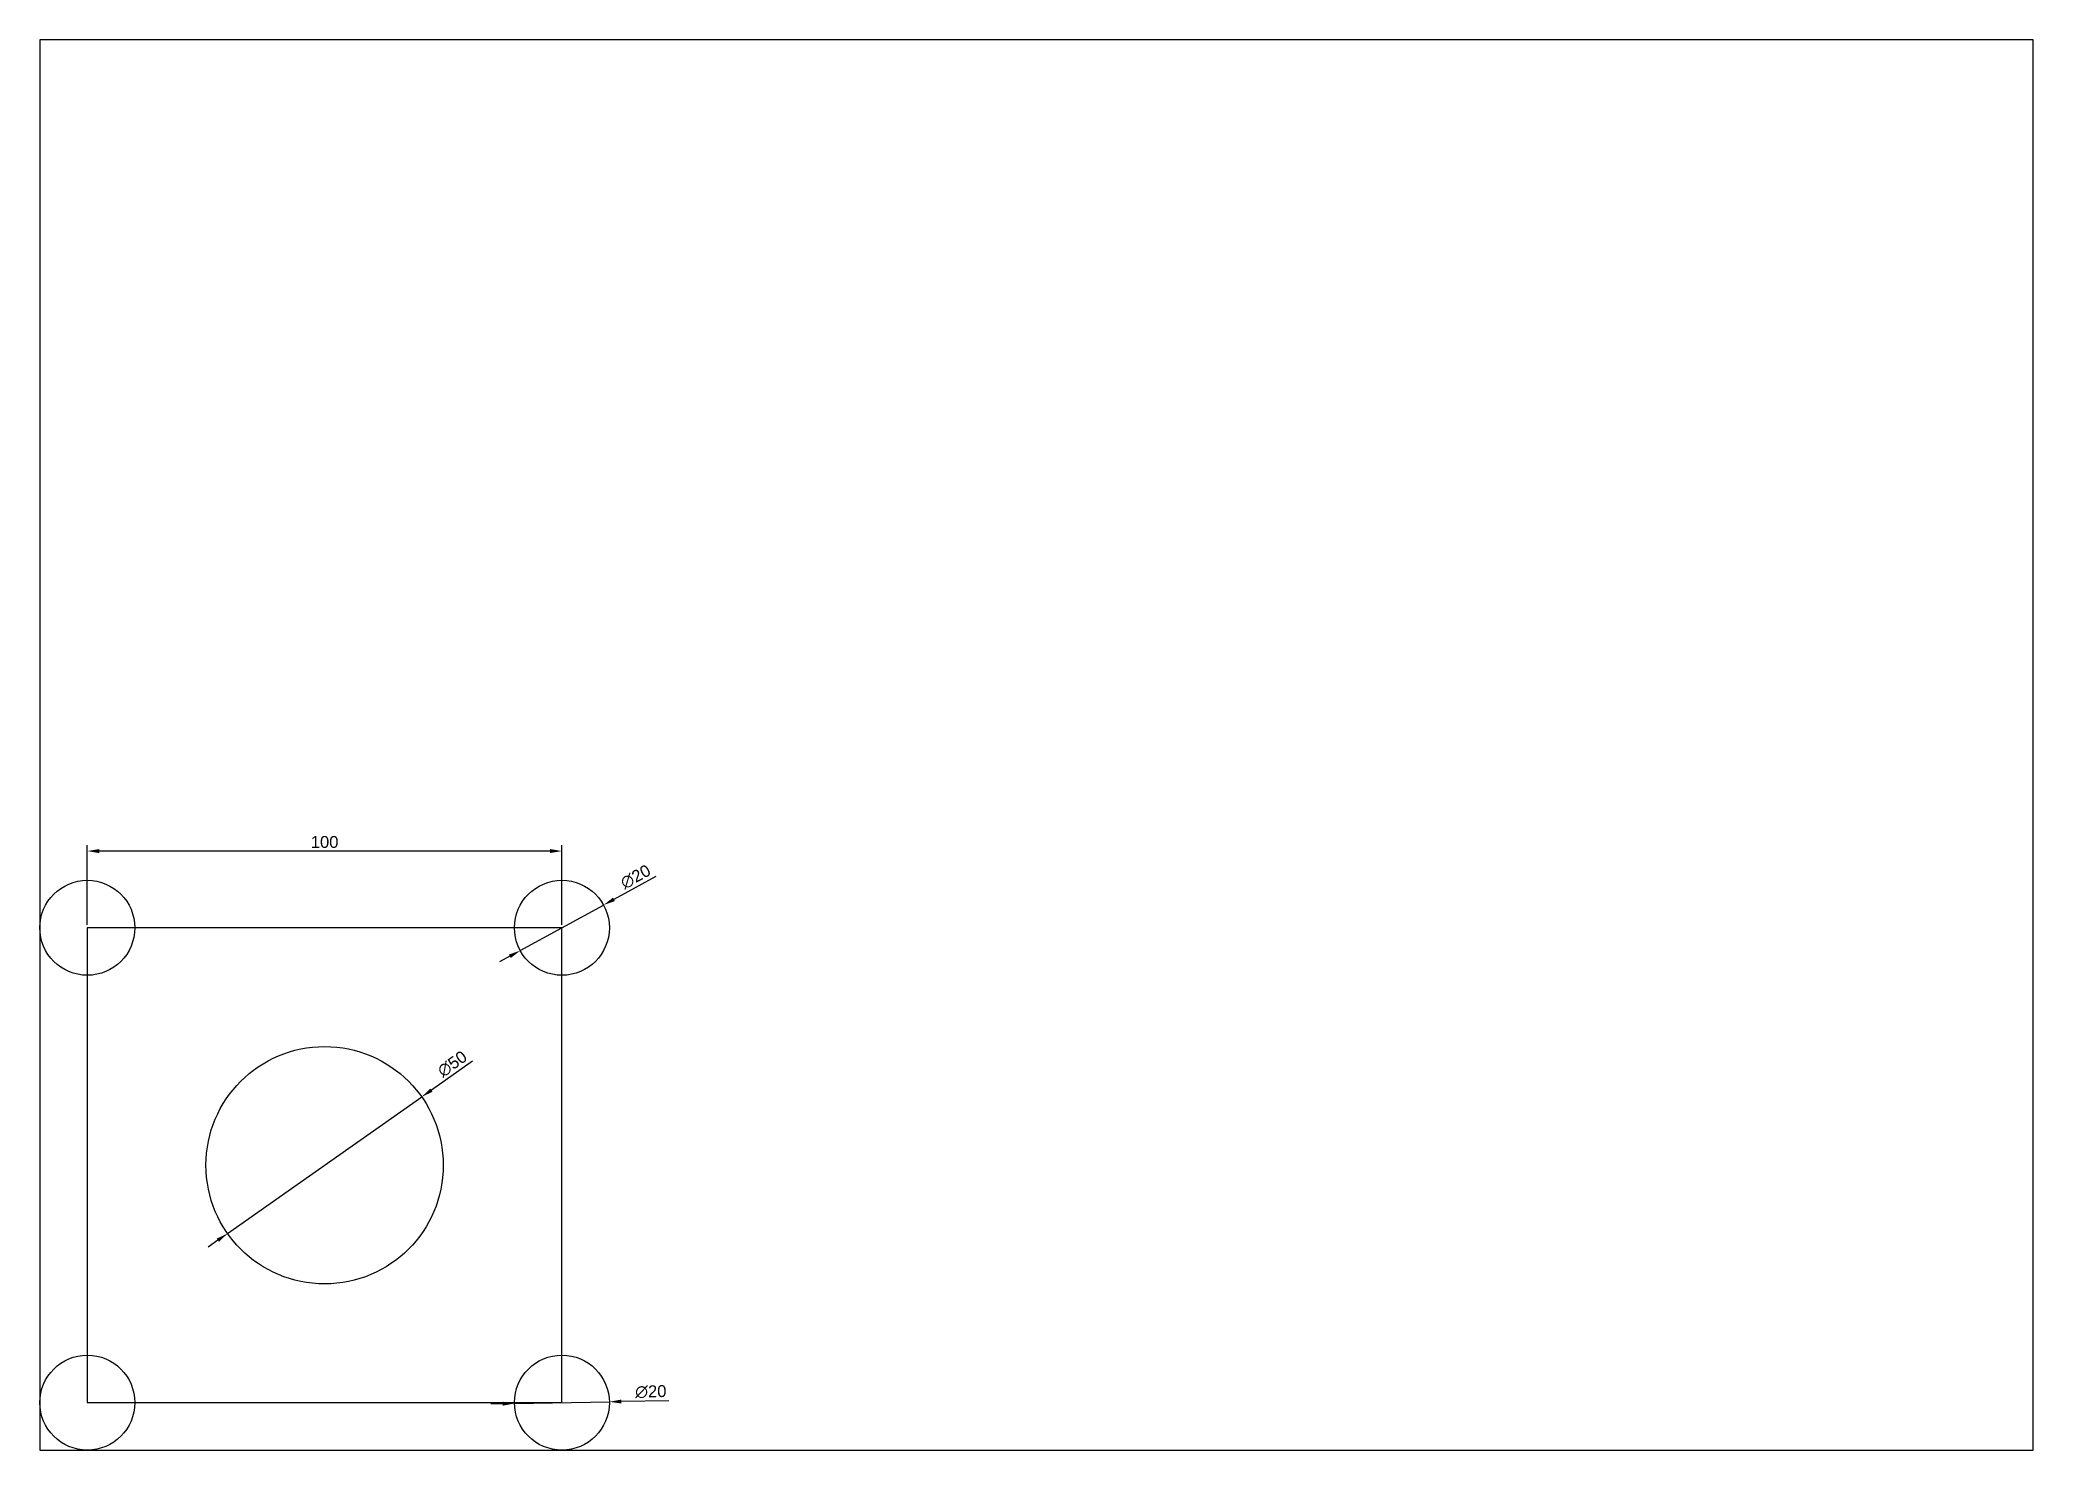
# Model space of a CAD drawing. Header units: millimetres. Extents: x 0 to 420, y 0 to 297.
import ezdxf

# ---------------------------------------------------------------- set-up
doc = ezdxf.new("R2010")
doc.units = ezdxf.units.MM
doc.layers.add('Kontury', color=7, linetype='Continuous', lineweight=30)
doc.layers.add('Pomocnicza', color=90, linetype='Continuous')
doc.layers.add('Wymiary', color=140, linetype='Continuous')
doc.styles.get("Standard").update_dxf_attribs({"font": 'arial.ttf'})
doc.dimstyles.new('KURS', dxfattribs={"dimtxt": 2.5, "dimasz": 2.5, "dimexe": 1.25, "dimexo": 0.625, "dimtad": 1, "dimtxsty": 'Standard', "dimcen": 2.5, "dimadec": 0, "dimazin": 0, "dimtfac": 1, "dimtmove": 0, "dimatfit": 3, "dimfxl": 1, "dimarcsym": 0})

# ---------------------------------------------------------------- blocks, each defined once
blk = doc.blocks.new('*D2')
at = {"layer": 'Defpoints', "color": 0, "transparency": 16777216}
for p in [(80.45, 74.38), (39.55, 45.62)]:
    blk.add_point(p, dxfattribs=at)
at = {"layer": 'Wymiary', "color": 0, "lineweight": -2, "transparency": 16777216}
for p, q in [((91.13, 81.88), (82.5, 75.81)), ((39.55, 45.62), (80.45, 74.38)), ((37.5, 44.19), (35.46, 42.75))]:
    blk.add_line(p, q, dxfattribs=at)
at = {"layer": 'Wymiary', "color": 0, "transparency": 16777216}
for points in [[(82.26, 76.15), (82.74, 75.47), (80.45, 74.38)], [(37.26, 44.53), (37.74, 43.85), (39.55, 45.62)]]:
    blk.add_solid(points, dxfattribs=at)
at = {"layer": 'Wymiary', "color": 0, "transparency": 16777216, "insert": (86.91, 81.33), "char_height": 2.5, "attachment_point": 5, "rotation": 35.1015}
blk.add_mtext('∅50', dxfattribs=at)
blk = doc.blocks.new('*D3')
at = {"layer": 'Defpoints', "color": 0, "transparency": 16777216}
for p in [(118.77, 114.8), (101.23, 105.2)]:
    blk.add_point(p, dxfattribs=at)
at = {"layer": 'Wymiary', "color": 0, "lineweight": -2, "transparency": 16777216}
for p, q in [((129.78, 120.81), (120.97, 115.99)), ((101.23, 105.2), (118.77, 114.8)), ((99.03, 104.01), (96.84, 102.81))]:
    blk.add_line(p, q, dxfattribs=at)
at = {"layer": 'Wymiary', "color": 0, "transparency": 16777216}
for points in [[(120.77, 116.36), (121.17, 115.63), (118.77, 114.8)], [(98.83, 104.37), (99.23, 103.64), (101.23, 105.2)]]:
    blk.add_solid(points, dxfattribs=at)
at = {"layer": 'Wymiary', "color": 0, "transparency": 16777216, "insert": (125.53, 120.73), "char_height": 2.5, "attachment_point": 5, "rotation": 28.6582}
blk.add_mtext('∅20', dxfattribs=at)
blk = doc.blocks.new('*D4')
at = {"layer": 'Defpoints', "color": 0, "transparency": 16777216}
for p in [(10, 126.16), (10, 110), (110, 110)]:
    blk.add_point(p, dxfattribs=at)
at = {"layer": 'Wymiary', "color": 0, "lineweight": -2, "transparency": 16777216}
for p, q in [((10, 110.62), (10, 127.41)), ((107.5, 126.16), (12.5, 126.16)), ((110, 110.62), (110, 127.41))]:
    blk.add_line(p, q, dxfattribs=at)
at = {"layer": 'Wymiary', "color": 0, "transparency": 16777216}
for points in [[(12.5, 126.58), (12.5, 125.74), (10, 126.16)], [(107.5, 126.58), (107.5, 125.74), (110, 126.16)]]:
    blk.add_solid(points, dxfattribs=at)
at = {"layer": 'Wymiary', "color": 0, "transparency": 16777216, "insert": (60, 128.06), "char_height": 2.5, "attachment_point": 5}
blk.add_mtext('100', dxfattribs=at)
blk = doc.blocks.new('*D5')
at = {"layer": 'Defpoints', "color": 0, "transparency": 16777216}
for p in [(100, 9.82), (120, 10.18)]:
    blk.add_point(p, dxfattribs=at)
at = {"layer": 'Wymiary', "color": 0, "lineweight": -2, "transparency": 16777216}
for p, q in [((97.5, 9.78), (95, 9.73)), ((100, 9.82), (120, 10.18)), ((132.54, 10.4), (122.5, 10.22))]:
    blk.add_line(p, q, dxfattribs=at)
at = {"layer": 'Wymiary', "color": 0, "transparency": 16777216}
for points in [[(97.49, 10.19), (97.51, 9.36), (100, 9.82)], [(122.49, 10.64), (122.51, 9.81), (120, 10.18)]]:
    blk.add_solid(points, dxfattribs=at)
at = {"layer": 'Wymiary', "color": 0, "transparency": 16777216, "insert": (128.73, 12.3), "char_height": 2.5, "attachment_point": 5, "rotation": 1.0178}
blk.add_mtext('∅20', dxfattribs=at)

msp = doc.modelspace()

# ---------------------------------------------------------------- linework, layer by layer
at = {"layer": 'Kontury'}
msp.add_lwpolyline([(10, 10), (110, 10), (110, 110), (10, 110)], close=True, dxfattribs=at)
for centre, radius in [((10, 110), 10), ((110, 110), 10), ((60, 60), 25), ((10, 10), 10), ((110, 10), 10)]:
    msp.add_circle(centre, radius, dxfattribs=at)
at = {"layer": 'Pomocnicza'}
msp.add_lwpolyline([(0, 0), (420, 0), (420, 297), (0, 297)], close=True, dxfattribs=at)

# ---------------------------------------------------------------- dimensions: what is measured, and where the dimension line sits
at = {"layer": 'Wymiary'}
dim = msp.add_linear_dim(base=(10, 126.16), p1=(110, 110), p2=(10, 110), dimstyle='KURS', dxfattribs=at)
dim.commit()
dim.dimension.update_dxf_attribs({"geometry": '*D4', "text_midpoint": (60, 128.061)})
dim = msp.add_diameter_dim_2p(p1=(101.225, 105.204), p2=(118.775, 114.796), dimstyle='KURS', dxfattribs=at)
dim.commit()
dim.dimension.update_dxf_attribs({"geometry": '*D3', "text_midpoint": (126.472, 119.002)})
for p1, p2, picture, middle in [((39.547, 45.624), (80.453, 74.376), '*D2', (88.048, 79.713)), ((100.002, 9.822), (119.998, 10.178), '*D5', (128.768, 10.333))]:
    dim = msp.add_diameter_dim_2p(p1=p1, p2=p2, dimstyle='KURS', dxfattribs=at)
    dim.commit()
    dim.dimension.update_dxf_attribs({"geometry": picture, "text_midpoint": middle, "dimtype": 163})

doc.saveas('drawing.dxf')
